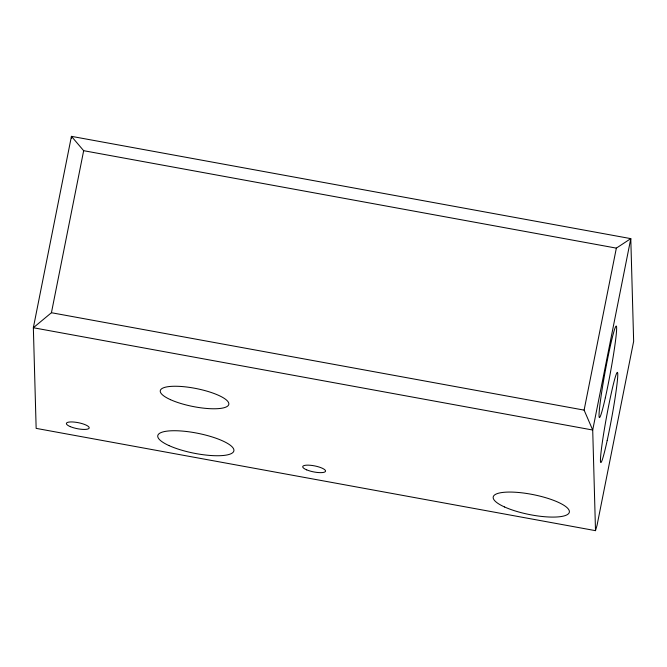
<?xml version="1.0" encoding="UTF-8"?>
<svg xmlns="http://www.w3.org/2000/svg" width="667" height="667" viewBox="0 0 667 667"><rect width="100%" height="100%" fill="white"/><g stroke="black" fill="none" stroke-linecap="round" stroke-linejoin="round"><path stroke-width="1" d="M595.506 530.657L592.713 430.023L33.35 327.739L51.434 312.723L83.667 150.692L71.436 136.343L33.35 327.739L36.151 428.372L595.506 530.657L597.032 525.379L633.65 341.321L630.79 238.628L71.436 136.343L71.494 138.419M584.109 410.122L616.35 248.124L630.79 238.628L592.713 430.023L584.109 410.122L51.434 312.723M83.667 150.692L616.35 248.124M607.187 440.495A45.806 2.626 -79.6 0 0 617.342 372.394A45.806 2.626 -79.6 0 0 602.751 439.461A45.806 2.626 -79.6 0 0 607.187 440.495M605.328 397.782A46.582 2.676 -79.6 0 0 616.358 326.146A46.582 2.676 -79.6 0 0 601.776 391.546A46.582 2.676 -79.6 0 0 605.328 397.782M170.502 399.675A34.934 9.121 11.3 0 0 227.78 405.986A34.934 9.121 11.3 0 0 185.443 386.868A34.934 9.121 11.3 0 0 170.502 399.675M306.662 469.851A11.647 3.043 11.3 0 0 325.371 471.552A11.647 3.043 11.3 0 0 310.38 465.274A11.647 3.043 11.3 0 0 306.662 469.851M70.318 426.638A11.647 3.043 11.3 0 0 89.028 428.331A11.647 3.043 11.3 0 0 74.037 422.061A11.647 3.043 11.3 0 0 70.318 426.638M169.101 445.631A38.819 10.138 11.3 0 0 232.75 452.643A38.819 10.138 11.3 0 0 185.709 431.407A38.819 10.138 11.3 0 0 169.101 445.631M504.56 506.978A38.819 10.138 11.3 0 0 568.209 513.99A38.819 10.138 11.3 0 0 521.169 492.746A38.819 10.138 11.3 0 0 504.56 506.978"/></g></svg>
